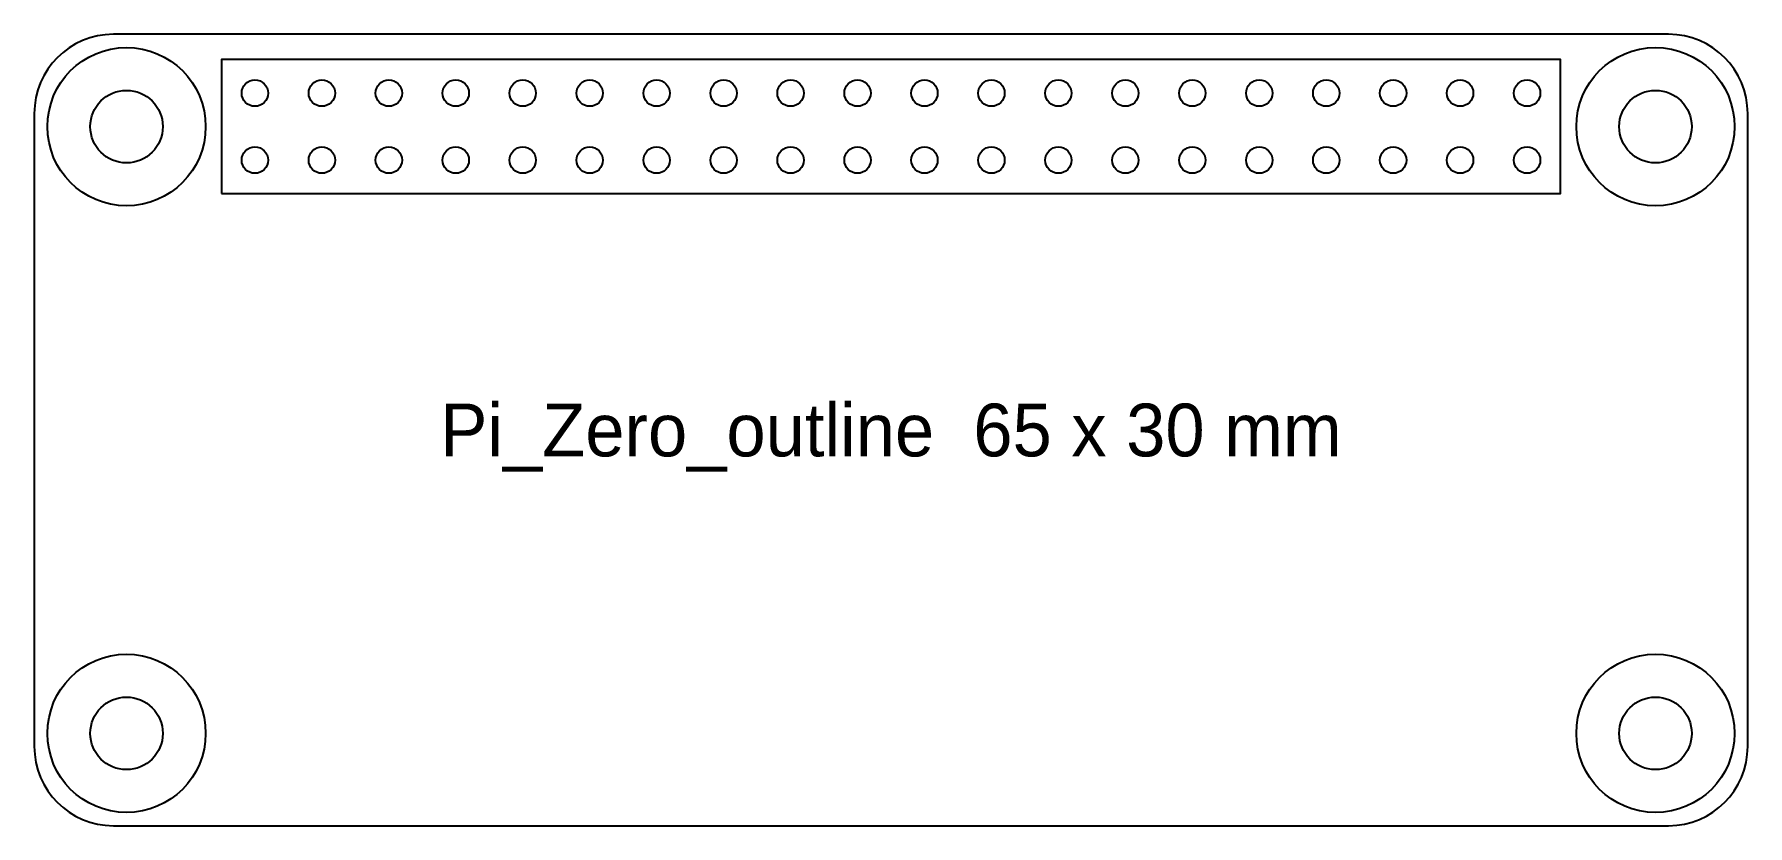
# Model space of a CAD drawing. Header units: millimetres. Extents: x 0 to 65, y 0 to 30.
import ezdxf
from ezdxf.enums import TextEntityAlignment as Align

# ---------------------------------------------------------------- set-up
doc = ezdxf.new("R2010")
doc.units = ezdxf.units.MM
for name, color, linetype in [('HEADER_40PIN', 3, 'Continuous'), ('HOLE_KEEPOUT', 8, 'Continuous'), ('MOUNT_HOLES', 1, 'Continuous'), ('NOTES', 2, 'Continuous'), ('OUTLINE', 7, 'Continuous')]:
    doc.layers.add(name, color=color, linetype=linetype)

msp = doc.modelspace()

# ---------------------------------------------------------------- linework, layer by layer
at = {"layer": 'HEADER_40PIN'}
msp.add_lwpolyline([(7.1, 23.96), (57.9, 23.96), (57.9, 29.04), (7.1, 29.04)], close=True, dxfattribs=at)
for centre in [(8.37, 27.77), (10.91, 27.77), (13.45, 27.77), (15.99, 27.77), (18.53, 27.77), (21.07, 27.77), (23.61, 27.77), (26.15, 27.77), (28.69, 27.77), (31.23, 27.77), (33.77, 27.77), (36.31, 27.77), (38.85, 27.77), (41.39, 27.77), (43.93, 27.77), (46.47, 27.77), (49.01, 27.77), (51.55, 27.77), (54.09, 27.77), (56.63, 27.77), (8.37, 25.23), (10.91, 25.23), (13.45, 25.23), (15.99, 25.23), (18.53, 25.23), (21.07, 25.23), (23.61, 25.23), (26.15, 25.23), (28.69, 25.23), (31.23, 25.23), (33.77, 25.23), (36.31, 25.23), (38.85, 25.23), (41.39, 25.23), (43.93, 25.23), (46.47, 25.23), (49.01, 25.23), (51.55, 25.23), (54.09, 25.23), (56.63, 25.23)]:
    msp.add_circle(centre, 0.5, dxfattribs=at)
at = {"layer": 'HOLE_KEEPOUT'}
for centre in [(3.5, 26.5), (61.5, 26.5), (3.5, 3.5), (61.5, 3.5)]:
    msp.add_circle(centre, 3, dxfattribs=at)
at = {"layer": 'MOUNT_HOLES'}
for centre in [(3.5, 26.5), (61.5, 26.5), (3.5, 3.5), (61.5, 3.5)]:
    msp.add_circle(centre, 1.375, dxfattribs=at)
at = {"layer": 'OUTLINE'}
for p, q in [((62, 30), (3, 30)), ((0, 27), (0, 3)), ((65, 3), (65, 27)), ((3, 0), (62, 0))]:
    msp.add_line(p, q, dxfattribs=at)
for centre, start, end in [((3, 27), 90, 180), ((62, 27), 0, 90), ((3, 3), 180, 270), ((62, 3), 270, 360)]:
    msp.add_arc(centre, 3, start, end, dxfattribs=at)

# ---------------------------------------------------------------- texts
at = {"layer": 'NOTES'}
msp.add_text('Pi_Zero_outline  65 x 30 mm', height=2, dxfattribs=at).set_placement((32.5, 15), align=Align.MIDDLE_CENTER)

doc.saveas('drawing.dxf')
